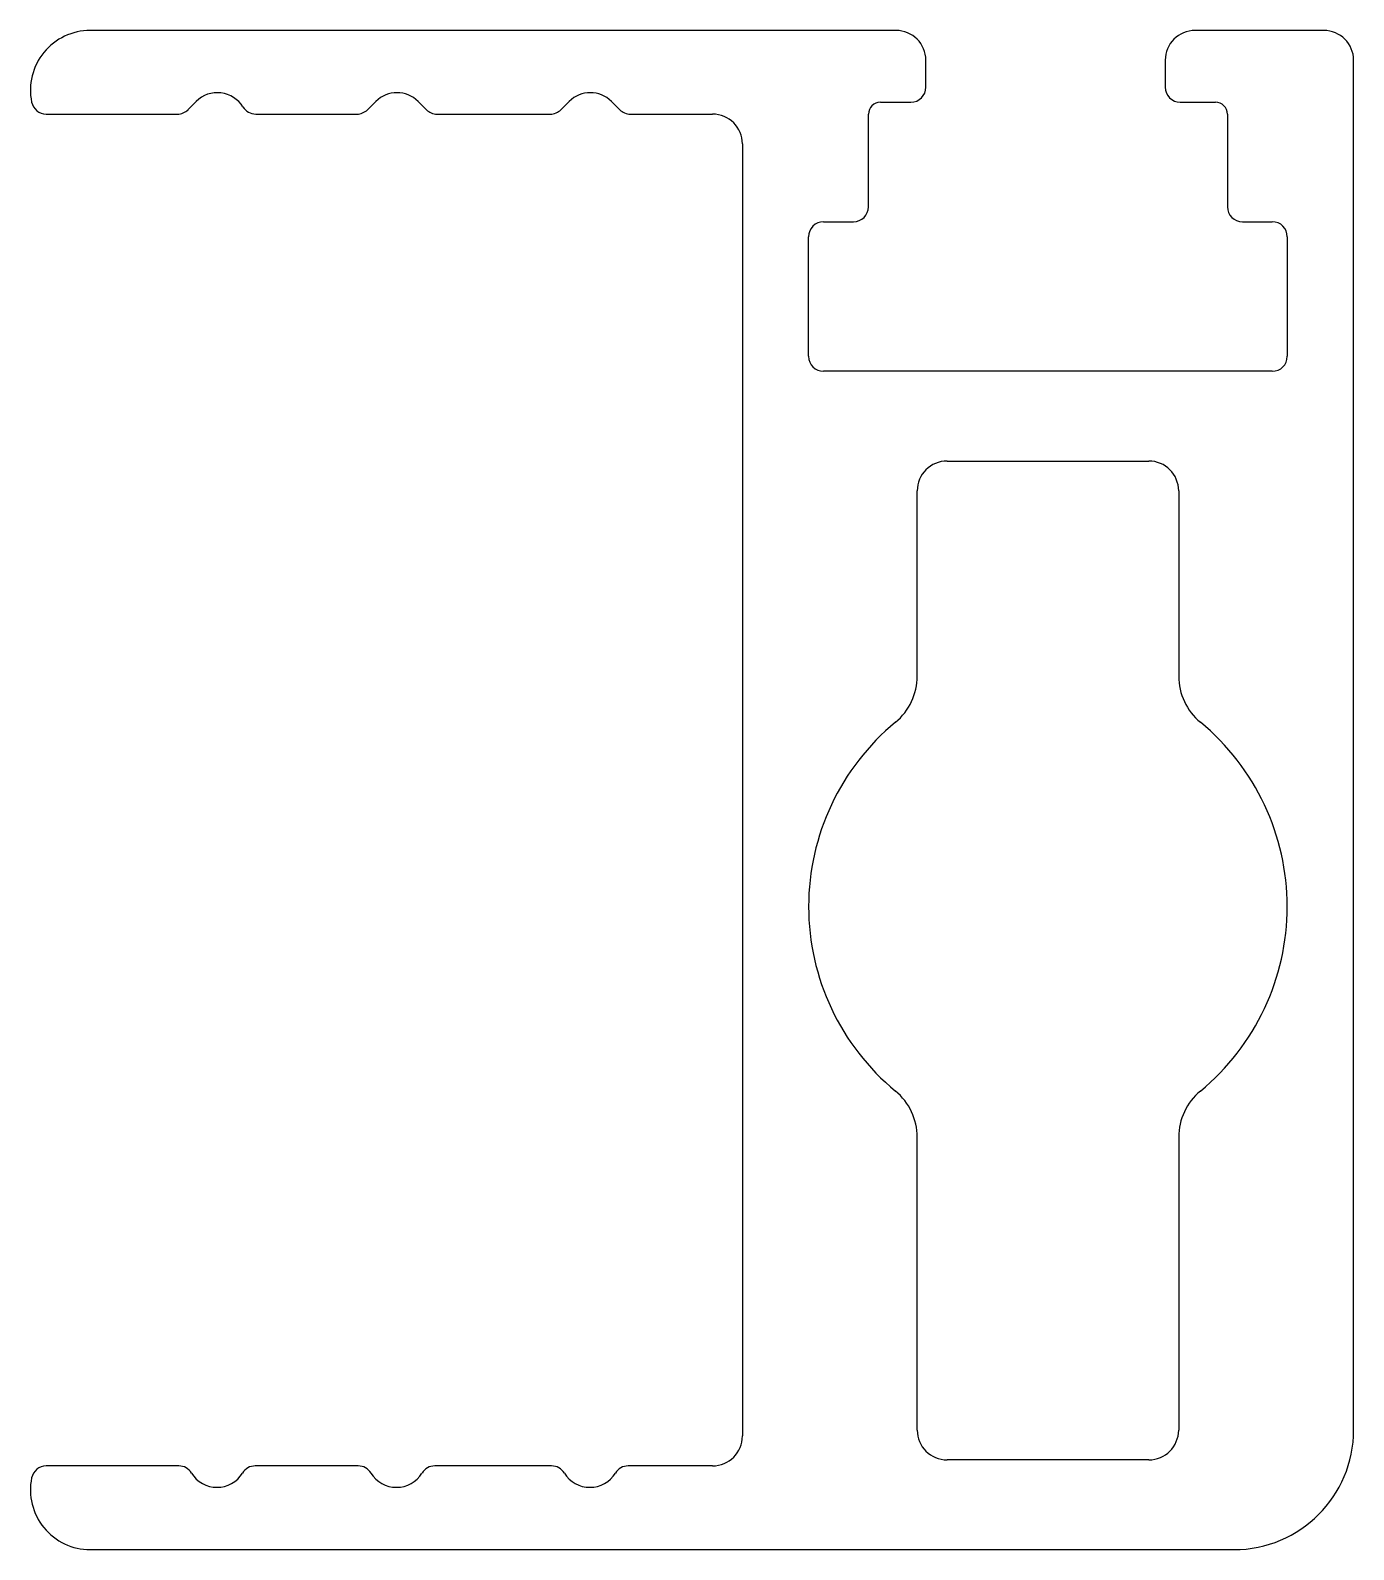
# Model space of a CAD drawing. Extents: x 1828.7 to 1850.9, y 2057.1 to 2082.5.
import ezdxf

# ---------------------------------------------------------------- set-up
doc = ezdxf.new("R2010")
doc.units = 0
doc.layers.get('0').update_dxf_attribs({"linetype": 'CONTINUOUS'})

msp = doc.modelspace()

# ---------------------------------------------------------------- linework, layer by layer
for p, q in [((1843.203, 2082.488), (1829.737, 2082.488)), ((1850.352, 2082.488), (1848.203, 2082.488)), ((1843.703, 2081.538), (1843.703, 2081.988)), ((1847.703, 2081.988), (1847.703, 2081.538)), ((1850.852, 2059.088), (1850.852, 2081.988)), ((1831.37, 2081.162), (1831.509, 2081.301)), ((1834.37, 2081.162), (1834.509, 2081.301)), ((1835.216, 2081.301), (1835.355, 2081.162)), ((1837.603, 2081.162), (1837.742, 2081.301)), ((1838.449, 2081.301), (1838.588, 2081.162)), ((1842.943, 2081.288), (1843.453, 2081.288)), ((1847.953, 2081.288), (1848.543, 2081.288)), ((1829.002, 2081.089), (1831.194, 2081.089)), ((1832.503, 2081.089), (1834.194, 2081.089)), ((1835.532, 2081.089), (1837.426, 2081.089)), ((1838.764, 2081.089), (1840.137, 2081.089)), ((1842.743, 2079.539), (1842.743, 2081.088)), ((1848.743, 2081.088), (1848.743, 2079.539)), ((1840.637, 2080.589), (1840.637, 2058.988)), ((1841.993, 2079.289), (1842.493, 2079.289)), ((1848.993, 2079.289), (1849.493, 2079.289)), ((1841.743, 2077.039), (1841.743, 2079.039)), ((1849.743, 2079.039), (1849.743, 2077.039)), ((1849.493, 2076.789), (1841.993, 2076.789)), ((1844.058, 2075.289), (1847.428, 2075.289)), ((1843.558, 2071.693), (1843.558, 2074.789)), ((1847.928, 2074.789), (1847.928, 2071.693)), ((1843.558, 2059.088), (1843.558, 2063.984)), ((1847.928, 2063.984), (1847.928, 2059.088)), ((1831.216, 2058.488), (1829.002, 2058.488)), ((1834.216, 2058.488), (1832.495, 2058.488)), ((1837.448, 2058.488), (1835.495, 2058.488)), ((1840.137, 2058.488), (1838.728, 2058.488)), ((1847.428, 2058.588), (1844.058, 2058.588)), ((1829.737, 2057.088), (1848.852, 2057.088))]:
    msp.add_line(p, q)
for centre, radius, start, end in [((1829.737, 2081.488), 1, 90, 191.526), ((1843.203, 2081.988), 0.5, 0, 90), ((1848.203, 2081.988), 0.5, 90, 180), ((1850.352, 2081.988), 0.5, 0, 90), ((1843.453, 2081.538), 0.25, 270, 360), ((1847.953, 2081.538), 0.25, 180, 270), ((1829.002, 2081.339), 0.25, 191.526, 270), ((1831.863, 2080.947), 0.5, 31.4595, 135), ((1834.863, 2080.947), 0.5, 45, 135), ((1838.095, 2080.947), 0.5, 45, 135), ((1842.943, 2081.088), 0.2, 90, 180), ((1848.543, 2081.088), 0.2, 0, 90), ((1831.194, 2081.339), 0.25, 270, 315), ((1832.503, 2081.339), 0.25, 211.4595, 270), ((1834.194, 2081.339), 0.25, 270, 315), ((1835.532, 2081.339), 0.25, 225, 270), ((1837.426, 2081.339), 0.25, 270, 315), ((1838.764, 2081.339), 0.25, 225, 270), ((1840.137, 2080.589), 0.5, 0, 90), ((1842.493, 2079.539), 0.25, 270, 0), ((1848.993, 2079.539), 0.25, 180, 270), ((1841.993, 2079.039), 0.25, 90, 180), ((1849.493, 2079.039), 0.25, 0, 90), ((1841.993, 2077.039), 0.25, 180, 270), ((1849.493, 2077.039), 0.25, 270, 0), ((1844.058, 2074.789), 0.5, 90, 180), ((1847.428, 2074.789), 0.5, 0, 90), ((1842.558, 2071.693), 1, 309.5628, 0), ((1848.928, 2071.693), 1, 180, 230.4372), ((1845.743, 2067.838), 4, 129.5628, 230.4372), ((1845.743, 2067.838), 4, 309.5628, 50.4372), ((1842.558, 2063.984), 1, 360, 50.4372), ((1848.928, 2063.984), 1, 129.5628, 180), ((1840.137, 2058.988), 0.5, 270, 0), ((1844.058, 2059.088), 0.5, 180, 270), ((1847.428, 2059.088), 0.5, 270, 0), ((1848.852, 2059.088), 2, 270, 0), ((1829.002, 2058.238), 0.25, 90, 168.463), ((1831.216, 2058.238), 0.25, 31.4595, 90), ((1832.495, 2058.238), 0.25, 90, 148.5405), ((1834.216, 2058.238), 0.25, 31.4595, 90), ((1835.495, 2058.238), 0.25, 90, 148.5405), ((1837.448, 2058.238), 0.25, 31.4595, 90), ((1838.728, 2058.238), 0.25, 90, 148.5405), ((1829.737, 2058.088), 1, 168.463, 270), ((1831.855, 2058.63), 0.5, 211.4595, 328.5405), ((1834.855, 2058.63), 0.5, 211.4595, 328.5405), ((1838.088, 2058.63), 0.5, 211.4595, 328.5405)]:
    msp.add_arc(centre, radius, start, end)

doc.saveas('drawing.dxf')
